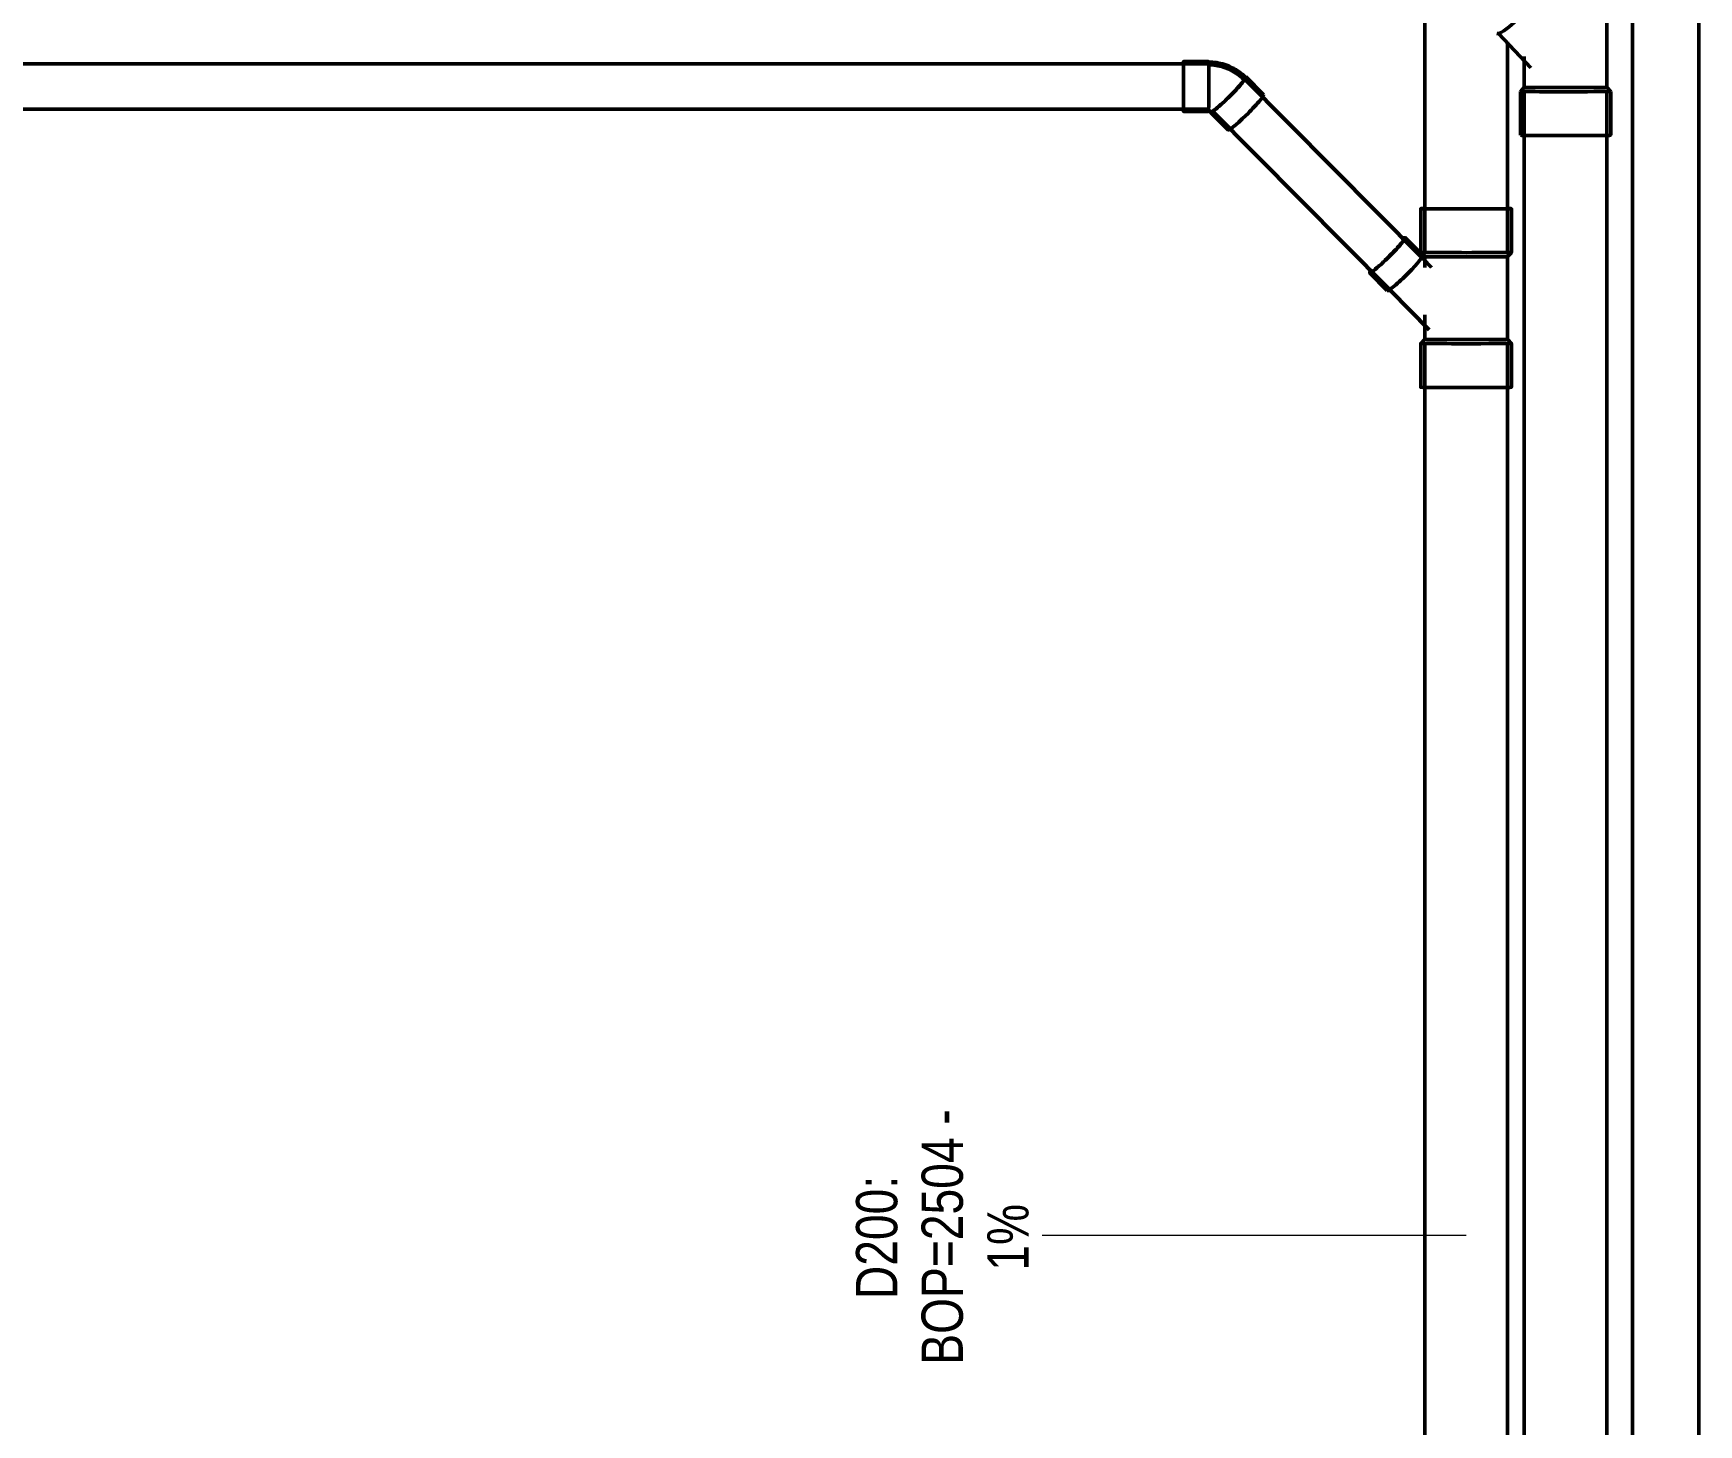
# Model space of a CAD drawing. Header units: millimetres. Extents: x -108050 to 96605, y 58136 to 140997.
# Drawn here: x -93427 to -89398, y 113982 to 117348 of the extents above; entities that cross this region are included whole.
import ezdxf

# ---------------------------------------------------------------- set-up
doc = ezdxf.new("R2010")
doc.units = ezdxf.units.MM
doc.layers.add('P-PIPE', color=3, linetype='Continuous', lineweight=50)
doc.layers.add('P-PIPE-IDEN', color=2, linetype='Continuous', lineweight=9)
doc.styles.add('Arial', font='arial.ttf', dxfattribs={"width": 0.8, "height": 100})

# ---------------------------------------------------------------- blocks, each defined once
blk = doc.blocks.new('DSC_uPVC_Elbow_TienPhong - Standard-2106407-HẦM')
at = {"layer": 'P-PIPE'}
for p, q in [((-90583.4, 117279.9), (-90644.4, 117279.9)), ((-90450.8, 117199.4), (-90493.5, 117242.6)), ((-90644.4, 117159.3), (-90583.4, 117159.3)), ((-90579.2, 117157.6), (-90536.4, 117114.5))]:
    blk.add_line(p, q, dxfattribs=at)
at = {"layer": 'P-PIPE', "flags": 128}
for points in [[(-90494.4, 117241.6), (-90498, 117245.1), (-90501.7, 117248.4), (-90505.6, 117251.6), (-90509.6, 117254.6), (-90513.7, 117257.5), (-90517.8, 117260.2), (-90522.1, 117262.7), (-90526.5, 117265), (-90531, 117267.2), (-90535.6, 117269.2), (-90540.2, 117271), (-90544.9, 117272.6), (-90549.7, 117274), (-90554.5, 117275.3), (-90559.4, 117276.3), (-90564.3, 117277.2), (-90569.2, 117277.8), (-90574.2, 117278.3), (-90579.2, 117278.6), (-90583.4, 117278.6)], [(-90499.2, 117237), (-90502.5, 117240.2), (-90506.1, 117243.4), (-90509.7, 117246.4), (-90513.5, 117249.3), (-90517.3, 117252), (-90521.3, 117254.5), (-90525.4, 117256.9), (-90529.5, 117259.1), (-90533.8, 117261.2), (-90538.1, 117263), (-90542.5, 117264.8), (-90547, 117266.3), (-90551.5, 117267.6), (-90556.1, 117268.8), (-90560.7, 117269.8), (-90565.3, 117270.6), (-90570, 117271.2), (-90574.7, 117271.7), (-90579.4, 117271.9), (-90583.4, 117272)], [(-90583.4, 117160.7), (-90583.1, 117160.7), (-90582.8, 117160.6), (-90582.5, 117160.6), (-90582.2, 117160.6), (-90581.9, 117160.5), (-90581.6, 117160.5), (-90581.3, 117160.4), (-90581, 117160.3), (-90580.7, 117160.2), (-90580.5, 117160.1), (-90580.2, 117160), (-90580, 117159.9), (-90579.7, 117159.7), (-90579.5, 117159.6), (-90579.2, 117159.4), (-90579, 117159.3), (-90578.8, 117159.1), (-90578.6, 117158.9), (-90578.4, 117158.7), (-90578.2, 117158.6)]]:
    blk.add_lwpolyline(points, dxfattribs=at)
at = {"layer": 'P-PIPE'}
for centre, major_axis, ratio, start_param, end_param in [((-90644.4, 117219.6), (0, 60.3), 0.005, 4.582472, 6.676867), ((-90644.4, 117220.2), (0, 55), 0.005, 6.032776, 6.415067), ((-90644.4, 117220.2), (0, 55), 0.005, 5.891468, 6.013696), ((-90583.4, 117219.6), (0, 60.3), 0.005, 4.582472, 6.415067), ((-90644.4, 117219.6), (0, 60.3), 0.005, 2.749876, 4.582472), ((-90583.4, 117219.6), (0, 60.3), 0.005, 3.011675, 4.582472), ((-90536.3, 117200.1), (41.9, 41.5), 0.09586, 3.053788, 6.19538), ((-90536.3, 117200.1), (42.8, 42.5), 0.09586, 4.624584, 6.45718), ((-90536.3, 117200.1), (41.9, 41.5), 0.09586, 6.19538, 6.283185), ((-90536.3, 117200.1), (42.8, 42.5), 0.09586, 2.9063, 4.624584), ((-90493.6, 117157), (42.8, 42.5), 0.09586, 4.624584, 6.283185), ((-90493.6, 117157), (42.8, 42.5), 0.09586, 3.053788, 4.624584)]:
    blk.add_ellipse(centre, major_axis=major_axis, ratio=ratio, start_param=start_param, end_param=end_param, dxfattribs=at)

msp = doc.modelspace()

# ---------------------------------------------------------------- linework, layer by layer
at = {"layer": 'P-PIPE'}
for p, q in [((-89557.7, 118358.5), (-89557.7, 110130.3)), ((-89397.7, 110130.4), (-89397.7, 118358.5)), ((-90060.6, 117451.3), (-90060.6, 116818)), ((-89619.6, 117217.5), (-89619.6, 117417.5)), ((-89886.2, 117347.3), (-89880.1, 117347)), ((-89882.4, 117347.9), (-89804, 117264.8)), ((-89860.6, 116818), (-89860.6, 117327.2)), ((-89819.6, 117291.9), (-89819.6, 117217.5)), ((-90583.4, 117274.6), (-97425, 117274.6)), ((-90069.3, 116807.1), (-90497.3, 117238.8)), ((-89819.6, 117217.5), (-89829.2, 117207.4)), ((-89829.2, 117207.4), (-89829.2, 117101.4)), ((-89819.6, 117207.4), (-89819.6, 111673.1)), ((-89610, 117207.4), (-89619.6, 117217.5)), ((-89619.6, 111673.1), (-89619.6, 117207.4)), ((-89610, 117101.4), (-89610, 117207.4)), ((-97425, 117164.6), (-90583.4, 117164.6)), ((-90575.4, 117161.4), (-90147.4, 116729.7)), ((-90070.2, 116924), (-90070.2, 116818)), ((-89851, 116818), (-89851, 116924)), ((-90065.5, 116810.9), (-90108.3, 116854)), ((-90070.2, 116818), (-90060.6, 116807.9)), ((-90065, 116802.6), (-90065.3, 116810.3)), ((-90044.2, 116781.8), (-90065.2, 116803)), ((-90060.6, 116807.9), (-90060.6, 116781.5)), ((-89860.6, 116807.9), (-89851, 116818)), ((-89860.6, 116607.9), (-89860.6, 116807.9)), ((-90193.9, 116769.1), (-90151.2, 116726)), ((-90150.6, 116725.8), (-90142.9, 116725.4)), ((-90143.3, 116725.6), (-90049.5, 116631)), ((-90060.6, 116667.4), (-90060.6, 116607.9)), ((-90060.6, 116607.9), (-90070.2, 116597.8)), ((-89851, 116597.8), (-89860.6, 116607.9)), ((-90070.2, 116597.8), (-90070.2, 116491.8)), ((-90060.6, 116597.8), (-90060.6, 111932)), ((-89860.6, 111710.1), (-89860.6, 116597.8)), ((-89851, 116491.8), (-89851, 116597.8))]:
    msp.add_line(p, q, dxfattribs=at)
for centre, major_axis, ratio, start_param, end_param in [((-89852.9, 117382.2), (35.8, 33.8), 0.236191, 3.485429, 4.950828), ((-89719.6, 117207.4), (109.6, 0), 0.005, 3.141593, 5.047947), ((-89719.6, 117217.5), (100, 0), 0.005, 3.141593, 3.47715), ((-89719.6, 117217.5), (100, 0), 0.005, 3.47715, 6.356944), ((-89719.6, 117207.4), (109.6, 0), 0.005, 5.047947, 6.356944), ((-89719.6, 117101.4), (109.6, 0), 0.005, 3.141593, 5.047947), ((-89719.6, 117101.4), (109.6, 0), 0.005, 5.047947, 6.356944), ((-89960.6, 116924), (109.6, 0), 0.005, 2.723137, 4.843372), ((-89960.6, 116924), (100, 0), 0.005, 3.141593, 3.371383), ((-89960.6, 116924), (100, 0), 0.005, 3.468603, 3.600065), ((-89960.6, 116924), (100, 0), 0.005, 3.730402, 3.861864), ((-89960.6, 116924), (100, 0), 0.005, 3.992201, 4.123663), ((-89960.6, 116924), (100, 0), 0.005, 4.254001, 4.319773), ((-89960.6, 116924), (109.6, 0), 0.005, 4.843372, 6.701673), ((-89960.6, 116924), (100, 0), 0.005, 5.105172, 5.170861), ((-89960.6, 116924), (100, 0), 0.005, 5.301198, 5.43266), ((-89960.6, 116924), (100, 0), 0.005, 5.562998, 5.69446), ((-89960.6, 116924), (100, 0), 0.005, 5.824797, 5.956259), ((-89960.6, 116924), (100, 0), 0.005, 6.053416, 6.283185), ((-90151.1, 116811.5), (42.8, 42.5), 0.09586, 4.801768, 6.692469), ((-90151.1, 116811.5), (39.1, 38.7), 0.09586, 5.771861, 5.935402), ((-90151.1, 116811.5), (39.1, 38.7), 0.09586, 6.110765, 6.283185), ((-90151.1, 116811.5), (42.8, 42.5), 0.09586, 2.712991, 4.801768), ((-90151.1, 116811.5), (39.1, 38.7), 0.09586, 4.494999, 4.626405), ((-90151.1, 116811.5), (39.1, 38.7), 0.09586, 4.756799, 4.801768), ((-90151.1, 116811.5), (39.1, 38.7), 0.09586, 4.801768, 4.888204), ((-90151.1, 116811.5), (39.1, 38.7), 0.09586, 5.018598, 5.150004), ((-90151.1, 116811.5), (39.1, 38.7), 0.09586, 5.280397, 5.411803), ((-90151.1, 116811.5), (39.1, 38.7), 0.09586, 5.504994, 5.673602), ((-90108.3, 116768.4), (42.8, 42.5), 0.09586, 4.801768, 6.372564), ((-89960.6, 116818), (109.6, 0), 0.005, 3.010776, 4.843372), ((-89960.6, 116807.9), (100, 0), 0.005, 3.010776, 3.272576), ((-89960.6, 116807.9), (100, 0), 0.005, 3.272576, 6.414168), ((-89960.6, 116818), (109.6, 0), 0.005, 4.843372, 6.414168), ((-90151.1, 116811.5), (39.1, 38.7), 0.09586, 3.492771, 3.579207), ((-90151.1, 116811.5), (39.1, 38.7), 0.09586, 3.754571, 3.841007), ((-90151.1, 116811.5), (39.1, 38.7), 0.09586, 3.9714, 4.102806), ((-90151.1, 116811.5), (39.1, 38.7), 0.09586, 4.2332, 4.364605), ((-90108.3, 116768.4), (42.8, 42.5), 0.09586, 3.141593, 4.801768), ((-89960.6, 116607.9), (100, 0), 0.005, 3.010776, 3.272576), ((-89960.6, 116607.9), (100, 0), 0.005, 3.272576, 6.414168), ((-89960.6, 116597.8), (109.6, 0), 0.005, 3.010776, 4.843372), ((-89960.6, 116597.8), (109.6, 0), 0.005, 4.843372, 6.414168), ((-89960.6, 116491.8), (109.6, 0), 0.005, 3.010776, 4.843372), ((-89960.6, 116491.8), (109.6, 0), 0.005, 4.843372, 6.414168)]:
    msp.add_ellipse(centre, major_axis=major_axis, ratio=ratio, start_param=start_param, end_param=end_param, dxfattribs=at)
at = {"layer": 'P-PIPE-IDEN'}
msp.add_line((-89960.6, 114439.5), (-90986.2, 114439.5), dxfattribs=at)

# ---------------------------------------------------------------- block references
at = {"layer": 'P-PIPE'}
msp.add_blockref('DSC_uPVC_Elbow_TienPhong - Standard-2106407-HẦM', (0, 0), dxfattribs=at)

# ---------------------------------------------------------------- texts
at = {"layer": 'P-PIPE-IDEN', "char_height": 100, "attachment_point": 1, "rotation": 90, "style": 'Arial'}
for s, insert, width in [('BOP=2504 -', (-91277.8, 114127.1), 750.379), ('D200:', (-91436.5, 114285.8), 365.569), ('1%', (-91119, 114354.6), 198.818)]:
    msp.add_mtext(s, dxfattribs=dict(at, insert=insert, width=width))

doc.saveas('drawing.dxf')
